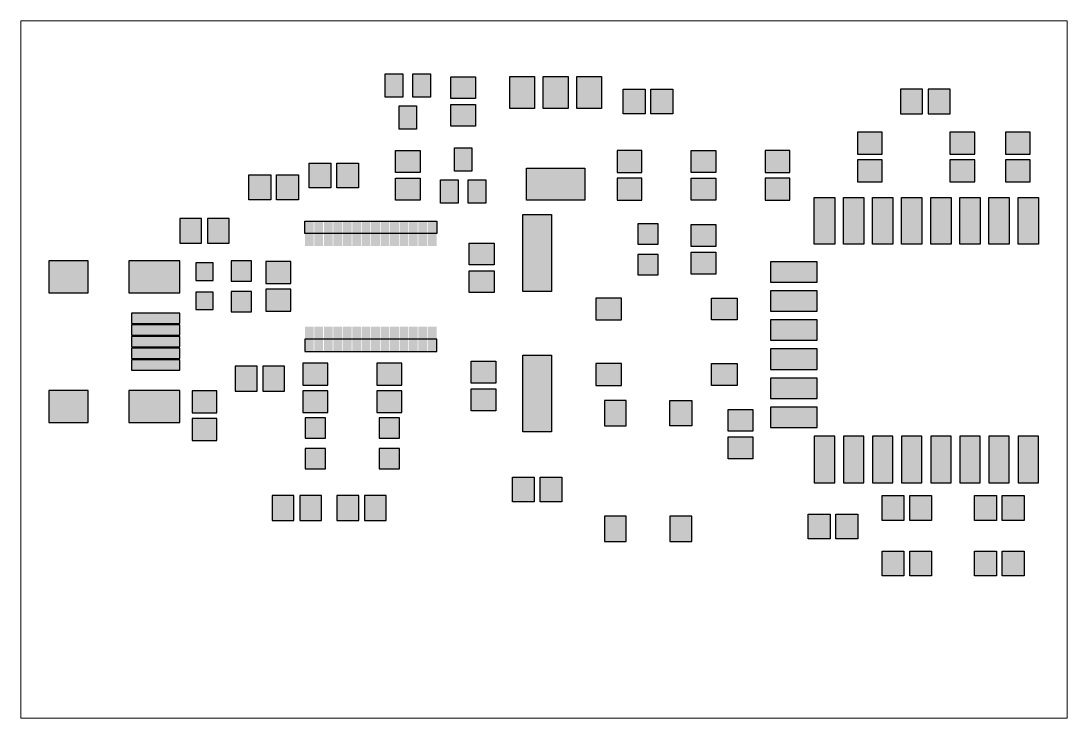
# Paper-space layout 'Sheet1' of a CAD drawing. Header units: inches. Extents: x 1.05 to 9.45, y 0.7 to 6.3.
# The model-space entities are those that its viewports show. They can reach past a viewport. Long polylines and large blocks are cut down to what shows.
import ezdxf

# ---------------------------------------------------------------- set-up
doc = ezdxf.new("R2010")
doc.units = ezdxf.units.IN
doc.header["$MEASUREMENT"] = 0
doc.layers.get('0').update_dxf_attribs({"linetype": 'CONTINUOUS'})

msp = doc.modelspace()

# ---------------------------------------------------------------- linework, layer by layer
at = {"color": 1, "linetype": 'ByBlock'}
for points in [[(23.8484, 42.2084), (23.8484, 43.8116), (25.0516, 43.8116), (25.0516, 42.2084)], [(25.7484, 42.2084), (25.7484, 43.8116), (26.9516, 43.8116), (26.9516, 42.2084)], [(28.3584, 42.1084), (28.3584, 43.6116), (30.0616, 43.6116), (30.0616, 42.1084)], [(32.4084, 41.4184), (32.4084, 43.6216), (34.1116, 43.6216), (34.1116, 41.4184)], [(34.7084, 41.4184), (34.7084, 43.6216), (36.4116, 43.6216), (36.4116, 41.4184)], [(37.0084, 41.4184), (37.0084, 43.6216), (38.7116, 43.6216), (38.7116, 41.4184)], [(40.2084, 41.0584), (40.2084, 42.7616), (41.7116, 42.7616), (41.7116, 41.0584)], [(42.1084, 41.0584), (42.1084, 42.7616), (43.6116, 42.7616), (43.6116, 41.0584)], [(59.2584, 42.7616), (59.2584, 41.0584), (60.7616, 41.0584), (60.7616, 42.7616)], [(61.1584, 42.7616), (61.1584, 41.0584), (62.6616, 41.0584), (62.6616, 42.7616)], [(28.3584, 40.2084), (28.3584, 41.7116), (30.0616, 41.7116), (30.0616, 40.2084)], [(24.7984, 40.0084), (24.7984, 41.6116), (26.0016, 41.6116), (26.0016, 40.0084)], [(56.2984, 39.8016), (56.2984, 38.2984), (58.0016, 38.2984), (58.0016, 39.8016)], [(62.6484, 39.8016), (62.6484, 38.2984), (64.3516, 38.2984), (64.3516, 39.8016)], [(66.4584, 39.8016), (66.4584, 38.2984), (68.1616, 38.2984), (68.1616, 39.8016)], [(24.5484, 37.0284), (24.5484, 38.5316), (26.2516, 38.5316), (26.2516, 37.0284)], [(28.6084, 37.1284), (28.6084, 38.7316), (29.8116, 38.7316), (29.8116, 37.1284)], [(39.7884, 38.5316), (39.7884, 37.0284), (41.4916, 37.0284), (41.4916, 38.5316)], [(44.8684, 37.0284), (44.8684, 38.5316), (46.5716, 38.5316), (46.5716, 37.0284)], [(49.9484, 38.5316), (49.9484, 37.0284), (51.6516, 37.0284), (51.6516, 38.5316)], [(18.6184, 35.9784), (18.6184, 37.6816), (20.1216, 37.6816), (20.1216, 35.9784)], [(20.5184, 35.9784), (20.5184, 37.6816), (22.0216, 37.6816), (22.0216, 35.9784)], [(56.2984, 37.9016), (56.2984, 36.3984), (58.0016, 36.3984), (58.0016, 37.9016)], [(62.6484, 37.9016), (62.6484, 36.3984), (64.3516, 36.3984), (64.3516, 37.9016)], [(66.4584, 37.9016), (66.4584, 36.3984), (68.1616, 36.3984), (68.1616, 37.9016)], [(14.4834, 35.1584), (14.4834, 36.8616), (15.9866, 36.8616), (15.9866, 35.1584)], [(16.3834, 35.1584), (16.3834, 36.8616), (17.8866, 36.8616), (17.8866, 35.1584)], [(33.5584, 35.1184), (33.5584, 37.3216), (37.5616, 37.3216), (37.5616, 35.1184)], [(24.5484, 35.1284), (24.5484, 36.6316), (26.2516, 36.6316), (26.2516, 35.1284)], [(27.6584, 34.9284), (27.6584, 36.5316), (28.8616, 36.5316), (28.8616, 34.9284)], [(29.5584, 34.9284), (29.5584, 36.5316), (30.7616, 36.5316), (30.7616, 34.9284)], [(39.7884, 36.6316), (39.7884, 35.1284), (41.4916, 35.1284), (41.4916, 36.6316)], [(44.8684, 35.1284), (44.8684, 36.6316), (46.5716, 36.6316), (46.5716, 35.1284)], [(49.9484, 36.6316), (49.9484, 35.1284), (51.6516, 35.1284), (51.6516, 36.6316)], [(54.7316, 35.3016), (54.7316, 32.0984), (53.3284, 32.0984), (53.3284, 35.3016)], [(56.7316, 35.3016), (56.7316, 32.0984), (55.3284, 32.0984), (55.3284, 35.3016)], [(58.7316, 35.3016), (58.7316, 32.0984), (57.3284, 32.0984), (57.3284, 35.3016)], [(60.7316, 35.3016), (60.7316, 32.0984), (59.3284, 32.0984), (59.3284, 35.3016)], [(62.7316, 35.3016), (62.7316, 32.0984), (61.3284, 32.0984), (61.3284, 35.3016)], [(64.7316, 35.3016), (64.7316, 32.0984), (63.3284, 32.0984), (63.3284, 35.3016)], [(66.7316, 35.3016), (66.7316, 32.0984), (65.3284, 32.0984), (65.3284, 35.3016)], [(68.7316, 35.3016), (68.7316, 32.0984), (67.3284, 32.0984), (67.3284, 35.3016)], [(9.7284, 33.8716), (9.7284, 32.1684), (11.2316, 32.1684), (11.2316, 33.8716)], [(11.6284, 33.8716), (11.6284, 32.1684), (13.1316, 32.1684), (13.1316, 33.8716)], [(33.2994, 28.8544), (33.2994, 34.1376), (35.2806, 34.1376), (35.2806, 28.8544)], [(18.3334, 32.835), (18.3334, 33.6866), (27.3866, 33.6866), (27.3866, 32.835)], [(41.2084, 33.5016), (41.2084, 32.0984), (42.6116, 32.0984), (42.6116, 33.5016)], [(44.8684, 31.9484), (44.8684, 33.4516), (46.5716, 33.4516), (46.5716, 31.9484)], [(29.6284, 30.6784), (29.6284, 32.1816), (31.3316, 32.1816), (31.3316, 30.6784)], [(0.7284, 30.9516), (0.7284, 28.7484), (3.4316, 28.7484), (3.4316, 30.9516)], [(6.2284, 30.9516), (6.2284, 28.7484), (9.7316, 28.7484), (9.7316, 30.9516)], [(13.2684, 30.9616), (13.2684, 29.5584), (14.6716, 29.5584), (14.6716, 30.9616)], [(15.6584, 30.9116), (15.6584, 29.4084), (17.3616, 29.4084), (17.3616, 30.9116)], [(41.2084, 31.4016), (41.2084, 29.9984), (42.6116, 29.9984), (42.6116, 31.4016)], [(44.8684, 30.0484), (44.8684, 31.5516), (46.5716, 31.5516), (46.5716, 30.0484)], [(10.8284, 30.8116), (10.8284, 29.6084), (12.0316, 29.6084), (12.0316, 30.8116)], [(29.6284, 28.7784), (29.6284, 30.2816), (31.3316, 30.2816), (31.3316, 28.7784)], [(50.3284, 30.9016), (50.3284, 29.4984), (53.5316, 29.4984), (53.5316, 30.9016)], [(10.8284, 28.8116), (10.8284, 27.6084), (12.0316, 27.6084), (12.0316, 28.8116)], [(13.2684, 28.8616), (13.2684, 27.4584), (14.6716, 27.4584), (14.6716, 28.8616)], [(15.6584, 29.0116), (15.6584, 27.5084), (17.3616, 27.5084), (17.3616, 29.0116)], [(50.3284, 28.9016), (50.3284, 27.4984), (53.5316, 27.4984), (53.5316, 28.9016)], [(38.3284, 28.4016), (38.3284, 26.8984), (40.0816, 26.8984), (40.0816, 28.4016)], [(46.2784, 26.8984), (46.2784, 28.4016), (48.0316, 28.4016), (48.0316, 26.8984)], [(6.4284, 27.3516), (6.4284, 26.6484), (9.7316, 26.6484), (9.7316, 27.3516)], [(50.3284, 26.9016), (50.3284, 25.4984), (53.5316, 25.4984), (53.5316, 26.9016)], [(6.4284, 26.5516), (6.4284, 25.8484), (9.7316, 25.8484), (9.7316, 26.5516)], [(6.4284, 25.7516), (6.4284, 25.0484), (9.7316, 25.0484), (9.7316, 25.7516)], [(18.3334, 25.585), (18.3334, 24.7334), (27.3866, 24.7334), (27.3866, 25.585)], [(6.4284, 24.9516), (6.4284, 24.2484), (9.7316, 24.2484), (9.7316, 24.9516)], [(33.2994, 19.2024), (33.2994, 24.4856), (35.2806, 24.4856), (35.2806, 19.2024)], [(50.3284, 24.9016), (50.3284, 23.4984), (53.5316, 23.4984), (53.5316, 24.9016)], [(6.4284, 24.1516), (6.4284, 23.4484), (9.7316, 23.4484), (9.7316, 24.1516)], [(18.1984, 23.9266), (18.1984, 22.4234), (19.9016, 22.4234), (19.9016, 23.9266)], [(23.2784, 23.9266), (23.2784, 22.4234), (24.9816, 22.4234), (24.9816, 23.9266)], [(29.7509, 22.5509), (29.7509, 24.0541), (31.4541, 24.0541), (31.4541, 22.5509)], [(38.3284, 23.9016), (38.3284, 22.3984), (40.0816, 22.3984), (40.0816, 23.9016)], [(46.2784, 22.3984), (46.2784, 23.9016), (48.0316, 23.9016), (48.0316, 22.3984)], [(13.5384, 23.7116), (13.5384, 22.0084), (15.0416, 22.0084), (15.0416, 23.7116)], [(15.4384, 23.7116), (15.4384, 22.0084), (16.9416, 22.0084), (16.9416, 23.7116)], [(50.3284, 22.9016), (50.3284, 21.4984), (53.5316, 21.4984), (53.5316, 22.9016)], [(0.7284, 22.0516), (0.7284, 19.8484), (3.4316, 19.8484), (3.4316, 22.0516)], [(6.2284, 22.0516), (6.2284, 19.8484), (9.7316, 19.8484), (9.7316, 22.0516)], [(10.5784, 22.0216), (10.5784, 20.5184), (12.2816, 20.5184), (12.2816, 22.0216)], [(18.1984, 22.0266), (18.1984, 20.5234), (19.9016, 20.5234), (19.9016, 22.0266)], [(23.2784, 22.0266), (23.2784, 20.5234), (24.9816, 20.5234), (24.9816, 22.0266)], [(29.7509, 20.6509), (29.7509, 22.1541), (31.4541, 22.1541), (31.4541, 20.6509)], [(38.9084, 21.3616), (38.9084, 19.6084), (40.4116, 19.6084), (40.4116, 21.3616)], [(43.4084, 19.6084), (43.4084, 21.3616), (44.9116, 21.3616), (44.9116, 19.6084)], [(50.3284, 20.9016), (50.3284, 19.4984), (53.5316, 19.4984), (53.5316, 20.9016)], [(18.3484, 20.1666), (18.3484, 18.7634), (19.7516, 18.7634), (19.7516, 20.1666)], [(23.4284, 20.1666), (23.4284, 18.7634), (24.8316, 18.7634), (24.8316, 20.1666)], [(47.4084, 19.2484), (47.4084, 20.7516), (49.1116, 20.7516), (49.1116, 19.2484)], [(10.5784, 20.1216), (10.5784, 18.6184), (12.2816, 18.6184), (12.2816, 20.1216)], [(47.4084, 17.3484), (47.4084, 18.8516), (49.1116, 18.8516), (49.1116, 17.3484)], [(53.3284, 18.9016), (53.3284, 15.6984), (54.7316, 15.6984), (54.7316, 18.9016)], [(55.3284, 18.9016), (55.3284, 15.6984), (56.7316, 15.6984), (56.7316, 18.9016)], [(57.3284, 18.9016), (57.3284, 15.6984), (58.7316, 15.6984), (58.7316, 18.9016)], [(59.3284, 18.9016), (59.3284, 15.6984), (60.7316, 15.6984), (60.7316, 18.9016)], [(61.3284, 18.9016), (61.3284, 15.6984), (62.7316, 15.6984), (62.7316, 18.9016)], [(63.3284, 18.9016), (63.3284, 15.6984), (64.7316, 15.6984), (64.7316, 18.9016)], [(65.3284, 18.9016), (65.3284, 15.6984), (66.7316, 15.6984), (66.7316, 18.9016)], [(67.3284, 18.9016), (67.3284, 15.6984), (68.7316, 15.6984), (68.7316, 18.9016)], [(18.3484, 18.0666), (18.3484, 16.6634), (19.7516, 16.6634), (19.7516, 18.0666)], [(23.4284, 18.0666), (23.4284, 16.6634), (24.8316, 16.6634), (24.8316, 18.0666)], [(32.5884, 14.3884), (32.5884, 16.0916), (34.0916, 16.0916), (34.0916, 14.3884)], [(34.4884, 14.3884), (34.4884, 16.0916), (35.9916, 16.0916), (35.9916, 14.3884)], [(16.0784, 14.8216), (16.0784, 13.1184), (17.5816, 13.1184), (17.5816, 14.8216)], [(17.9784, 14.8216), (17.9784, 13.1184), (19.4816, 13.1184), (19.4816, 14.8216)], [(20.5234, 14.8216), (20.5234, 13.1184), (22.0266, 13.1184), (22.0266, 14.8216)], [(22.4234, 14.8216), (22.4234, 13.1184), (23.9266, 13.1184), (23.9266, 14.8216)], [(59.4916, 14.8216), (59.4916, 13.1184), (57.9884, 13.1184), (57.9884, 14.8216)], [(61.3916, 14.8216), (61.3916, 13.1184), (59.8884, 13.1184), (59.8884, 14.8216)], [(65.8416, 14.8216), (65.8416, 13.1184), (64.3384, 13.1184), (64.3384, 14.8216)], [(67.7416, 14.8216), (67.7416, 13.1184), (66.2384, 13.1184), (66.2384, 14.8216)], [(38.9084, 13.4116), (38.9084, 11.6584), (40.4116, 11.6584), (40.4116, 13.4116)], [(43.4084, 13.4116), (43.4084, 11.6584), (44.9116, 11.6584), (44.9116, 13.4116)], [(54.4116, 13.5516), (54.4116, 11.8484), (52.9084, 11.8484), (52.9084, 13.5516)], [(56.3116, 13.5516), (56.3116, 11.8484), (54.8084, 11.8484), (54.8084, 13.5516)], [(59.4916, 11.0116), (59.4916, 9.3084), (57.9884, 9.3084), (57.9884, 11.0116)], [(61.3916, 11.0116), (61.3916, 9.3084), (59.8884, 9.3084), (59.8884, 11.0116)], [(65.8416, 11.0116), (65.8416, 9.3084), (64.3384, 9.3084), (64.3384, 11.0116)], [(67.7416, 11.0116), (67.7416, 9.3084), (66.2384, 9.3084), (66.2384, 11.0116)]]:
    msp.add_lwpolyline(points, close=True, dxfattribs=at)
for points in [[(25.0516, 43.8116), (23.8484, 43.8116), (25.0516, 42.2084), (23.8484, 42.2084)], [(26.9516, 43.8116), (25.7484, 43.8116), (26.9516, 42.2084), (25.7484, 42.2084)], [(30.0616, 42.1084), (30.0616, 43.6116), (28.3584, 42.1084), (28.3584, 43.6116)], [(34.1116, 43.6216), (32.4084, 43.6216), (34.1116, 41.4184), (32.4084, 41.4184)], [(36.4116, 43.6216), (34.7084, 43.6216), (36.4116, 41.4184), (34.7084, 41.4184)], [(38.7116, 43.6216), (37.0084, 43.6216), (38.7116, 41.4184), (37.0084, 41.4184)], [(41.7116, 42.7616), (40.2084, 42.7616), (41.7116, 41.0584), (40.2084, 41.0584)], [(43.6116, 42.7616), (42.1084, 42.7616), (43.6116, 41.0584), (42.1084, 41.0584)], [(60.7616, 42.7616), (59.2584, 42.7616), (60.7616, 41.0584), (59.2584, 41.0584)], [(62.6616, 42.7616), (61.1584, 42.7616), (62.6616, 41.0584), (61.1584, 41.0584)], [(30.0616, 40.2084), (30.0616, 41.7116), (28.3584, 40.2084), (28.3584, 41.7116)], [(26.0016, 41.6116), (24.7984, 41.6116), (26.0016, 40.0084), (24.7984, 40.0084)], [(56.2984, 39.8016), (56.2984, 38.2984), (58.0016, 39.8016), (58.0016, 38.2984)], [(62.6484, 39.8016), (62.6484, 38.2984), (64.3516, 39.8016), (64.3516, 38.2984)], [(66.4584, 39.8016), (66.4584, 38.2984), (68.1616, 39.8016), (68.1616, 38.2984)], [(24.5484, 38.5316), (24.5484, 37.0284), (26.2516, 38.5316), (26.2516, 37.0284)], [(28.6084, 37.1284), (29.8116, 37.1284), (28.6084, 38.7316), (29.8116, 38.7316)], [(41.4916, 37.0284), (41.4916, 38.5316), (39.7884, 37.0284), (39.7884, 38.5316)], [(46.5716, 37.0284), (46.5716, 38.5316), (44.8684, 37.0284), (44.8684, 38.5316)], [(51.6516, 37.0284), (51.6516, 38.5316), (49.9484, 37.0284), (49.9484, 38.5316)], [(20.1216, 37.6816), (18.6184, 37.6816), (20.1216, 35.9784), (18.6184, 35.9784)], [(22.0216, 37.6816), (20.5184, 37.6816), (22.0216, 35.9784), (20.5184, 35.9784)], [(56.2984, 37.9016), (56.2984, 36.3984), (58.0016, 37.9016), (58.0016, 36.3984)], [(62.6484, 37.9016), (62.6484, 36.3984), (64.3516, 37.9016), (64.3516, 36.3984)], [(66.4584, 37.9016), (66.4584, 36.3984), (68.1616, 37.9016), (68.1616, 36.3984)], [(14.4834, 35.1584), (15.9866, 35.1584), (14.4834, 36.8616), (15.9866, 36.8616)], [(16.3834, 35.1584), (17.8866, 35.1584), (16.3834, 36.8616), (17.8866, 36.8616)], [(37.5616, 37.3216), (33.5584, 37.3216), (37.5616, 35.1184), (33.5584, 35.1184)], [(24.5484, 36.6316), (24.5484, 35.1284), (26.2516, 36.6316), (26.2516, 35.1284)], [(27.6584, 34.9284), (28.8616, 34.9284), (27.6584, 36.5316), (28.8616, 36.5316)], [(29.5584, 34.9284), (30.7616, 34.9284), (29.5584, 36.5316), (30.7616, 36.5316)], [(41.4916, 35.1284), (41.4916, 36.6316), (39.7884, 35.1284), (39.7884, 36.6316)], [(46.5716, 35.1284), (46.5716, 36.6316), (44.8684, 35.1284), (44.8684, 36.6316)], [(51.6516, 35.1284), (51.6516, 36.6316), (49.9484, 35.1284), (49.9484, 36.6316)], [(53.3284, 35.3016), (53.3284, 32.0984), (54.7316, 35.3016), (54.7316, 32.0984)], [(55.3284, 35.3016), (55.3284, 32.0984), (56.7316, 35.3016), (56.7316, 32.0984)], [(57.3284, 35.3016), (57.3284, 32.0984), (58.7316, 35.3016), (58.7316, 32.0984)], [(59.3284, 35.3016), (59.3284, 32.0984), (60.7316, 35.3016), (60.7316, 32.0984)], [(61.3284, 35.3016), (61.3284, 32.0984), (62.7316, 35.3016), (62.7316, 32.0984)], [(63.3284, 35.3016), (63.3284, 32.0984), (64.7316, 35.3016), (64.7316, 32.0984)], [(65.3284, 35.3016), (65.3284, 32.0984), (66.7316, 35.3016), (66.7316, 32.0984)], [(67.3284, 35.3016), (67.3284, 32.0984), (68.7316, 35.3016), (68.7316, 32.0984)], [(9.7284, 32.1684), (11.2316, 32.1684), (9.7284, 33.8716), (11.2316, 33.8716)], [(11.6284, 32.1684), (13.1316, 32.1684), (11.6284, 33.8716), (13.1316, 33.8716)], [(35.2806, 28.8544), (35.2806, 34.1376), (33.2994, 28.8544), (33.2994, 34.1376)], [(18.9366, 33.6866), (18.3334, 33.6866), (18.9366, 31.9834), (18.3334, 31.9834)], [(19.5866, 33.6866), (18.9834, 33.6866), (19.5866, 31.9834), (18.9834, 31.9834)], [(20.2366, 33.6866), (19.6334, 33.6866), (20.2366, 31.9834), (19.6334, 31.9834)], [(20.8866, 33.6866), (20.2834, 33.6866), (20.8866, 31.9834), (20.2834, 31.9834)], [(21.5366, 33.6866), (20.9334, 33.6866), (21.5366, 31.9834), (20.9334, 31.9834)], [(22.1866, 33.6866), (21.5834, 33.6866), (22.1866, 31.9834), (21.5834, 31.9834)], [(22.8366, 33.6866), (22.2334, 33.6866), (22.8366, 31.9834), (22.2334, 31.9834)], [(23.4866, 33.6866), (22.8834, 33.6866), (23.4866, 31.9834), (22.8834, 31.9834)], [(24.1366, 33.6866), (23.5334, 33.6866), (24.1366, 31.9834), (23.5334, 31.9834)], [(24.7866, 33.6866), (24.1834, 33.6866), (24.7866, 31.9834), (24.1834, 31.9834)], [(25.4366, 33.6866), (24.8334, 33.6866), (25.4366, 31.9834), (24.8334, 31.9834)], [(26.0866, 33.6866), (25.4834, 33.6866), (26.0866, 31.9834), (25.4834, 31.9834)], [(26.7366, 33.6866), (26.1334, 33.6866), (26.7366, 31.9834), (26.1334, 31.9834)], [(27.3866, 33.6866), (26.7834, 33.6866), (27.3866, 31.9834), (26.7834, 31.9834)], [(42.6116, 33.5016), (41.2084, 33.5016), (42.6116, 32.0984), (41.2084, 32.0984)], [(46.5716, 31.9484), (46.5716, 33.4516), (44.8684, 31.9484), (44.8684, 33.4516)], [(29.6284, 32.1816), (29.6284, 30.6784), (31.3316, 32.1816), (31.3316, 30.6784)], [(0.7284, 28.7484), (3.4316, 28.7484), (0.7284, 30.9516), (3.4316, 30.9516)], [(6.2284, 28.7484), (9.7316, 28.7484), (6.2284, 30.9516), (9.7316, 30.9516)], [(14.6716, 30.9616), (13.2684, 30.9616), (14.6716, 29.5584), (13.2684, 29.5584)], [(15.6584, 30.9116), (15.6584, 29.4084), (17.3616, 30.9116), (17.3616, 29.4084)], [(42.6116, 31.4016), (41.2084, 31.4016), (42.6116, 29.9984), (41.2084, 29.9984)], [(46.5716, 30.0484), (46.5716, 31.5516), (44.8684, 30.0484), (44.8684, 31.5516)], [(12.0316, 29.6084), (12.0316, 30.8116), (10.8284, 29.6084), (10.8284, 30.8116)], [(29.6284, 30.2816), (29.6284, 28.7784), (31.3316, 30.2816), (31.3316, 28.7784)], [(50.3284, 29.4984), (53.5316, 29.4984), (50.3284, 30.9016), (53.5316, 30.9016)], [(12.0316, 27.6084), (12.0316, 28.8116), (10.8284, 27.6084), (10.8284, 28.8116)], [(14.6716, 28.8616), (13.2684, 28.8616), (14.6716, 27.4584), (13.2684, 27.4584)], [(15.6584, 29.0116), (15.6584, 27.5084), (17.3616, 29.0116), (17.3616, 27.5084)], [(50.3284, 27.4984), (53.5316, 27.4984), (50.3284, 28.9016), (53.5316, 28.9016)], [(40.0816, 28.4016), (38.3284, 28.4016), (40.0816, 26.8984), (38.3284, 26.8984)], [(48.0316, 28.4016), (46.2784, 28.4016), (48.0316, 26.8984), (46.2784, 26.8984)], [(6.4284, 26.6484), (9.7316, 26.6484), (6.4284, 27.3516), (9.7316, 27.3516)], [(50.3284, 25.4984), (53.5316, 25.4984), (50.3284, 26.9016), (53.5316, 26.9016)], [(6.4284, 25.8484), (9.7316, 25.8484), (6.4284, 26.5516), (9.7316, 26.5516)], [(18.9366, 26.4366), (18.3334, 26.4366), (18.9366, 24.7334), (18.3334, 24.7334)], [(19.5866, 26.4366), (18.9834, 26.4366), (19.5866, 24.7334), (18.9834, 24.7334)], [(20.2366, 26.4366), (19.6334, 26.4366), (20.2366, 24.7334), (19.6334, 24.7334)], [(20.8866, 26.4366), (20.2834, 26.4366), (20.8866, 24.7334), (20.2834, 24.7334)], [(21.5366, 26.4366), (20.9334, 26.4366), (21.5366, 24.7334), (20.9334, 24.7334)], [(22.1866, 26.4366), (21.5834, 26.4366), (22.1866, 24.7334), (21.5834, 24.7334)], [(22.8366, 26.4366), (22.2334, 26.4366), (22.8366, 24.7334), (22.2334, 24.7334)], [(23.4866, 26.4366), (22.8834, 26.4366), (23.4866, 24.7334), (22.8834, 24.7334)], [(24.1366, 26.4366), (23.5334, 26.4366), (24.1366, 24.7334), (23.5334, 24.7334)], [(24.7866, 26.4366), (24.1834, 26.4366), (24.7866, 24.7334), (24.1834, 24.7334)], [(25.4366, 26.4366), (24.8334, 26.4366), (25.4366, 24.7334), (24.8334, 24.7334)], [(26.0866, 26.4366), (25.4834, 26.4366), (26.0866, 24.7334), (25.4834, 24.7334)], [(26.7366, 26.4366), (26.1334, 26.4366), (26.7366, 24.7334), (26.1334, 24.7334)], [(27.3866, 26.4366), (26.7834, 26.4366), (27.3866, 24.7334), (26.7834, 24.7334)], [(6.4284, 25.0484), (9.7316, 25.0484), (6.4284, 25.7516), (9.7316, 25.7516)], [(6.4284, 24.2484), (9.7316, 24.2484), (6.4284, 24.9516), (9.7316, 24.9516)], [(35.2806, 19.2024), (35.2806, 24.4856), (33.2994, 19.2024), (33.2994, 24.4856)], [(50.3284, 23.4984), (53.5316, 23.4984), (50.3284, 24.9016), (53.5316, 24.9016)], [(6.4284, 23.4484), (9.7316, 23.4484), (6.4284, 24.1516), (9.7316, 24.1516)], [(19.9016, 22.4234), (19.9016, 23.9266), (18.1984, 22.4234), (18.1984, 23.9266)], [(24.9816, 22.4234), (24.9816, 23.9266), (23.2784, 22.4234), (23.2784, 23.9266)], [(31.4541, 22.5509), (31.4541, 24.0541), (29.7509, 22.5509), (29.7509, 24.0541)], [(40.0816, 23.9016), (38.3284, 23.9016), (40.0816, 22.3984), (38.3284, 22.3984)], [(48.0316, 23.9016), (46.2784, 23.9016), (48.0316, 22.3984), (46.2784, 22.3984)], [(15.0416, 23.7116), (13.5384, 23.7116), (15.0416, 22.0084), (13.5384, 22.0084)], [(16.9416, 23.7116), (15.4384, 23.7116), (16.9416, 22.0084), (15.4384, 22.0084)], [(50.3284, 21.4984), (53.5316, 21.4984), (50.3284, 22.9016), (53.5316, 22.9016)], [(0.7284, 19.8484), (3.4316, 19.8484), (0.7284, 22.0516), (3.4316, 22.0516)], [(6.2284, 19.8484), (9.7316, 19.8484), (6.2284, 22.0516), (9.7316, 22.0516)], [(10.5784, 22.0216), (10.5784, 20.5184), (12.2816, 22.0216), (12.2816, 20.5184)], [(19.9016, 20.5234), (19.9016, 22.0266), (18.1984, 20.5234), (18.1984, 22.0266)], [(24.9816, 20.5234), (24.9816, 22.0266), (23.2784, 20.5234), (23.2784, 22.0266)], [(31.4541, 20.6509), (31.4541, 22.1541), (29.7509, 20.6509), (29.7509, 22.1541)], [(38.9084, 21.3616), (38.9084, 19.6084), (40.4116, 21.3616), (40.4116, 19.6084)], [(43.4084, 21.3616), (43.4084, 19.6084), (44.9116, 21.3616), (44.9116, 19.6084)], [(50.3284, 19.4984), (53.5316, 19.4984), (50.3284, 20.9016), (53.5316, 20.9016)], [(18.3484, 18.7634), (19.7516, 18.7634), (18.3484, 20.1666), (19.7516, 20.1666)], [(23.4284, 18.7634), (24.8316, 18.7634), (23.4284, 20.1666), (24.8316, 20.1666)], [(47.4084, 20.7516), (47.4084, 19.2484), (49.1116, 20.7516), (49.1116, 19.2484)], [(10.5784, 20.1216), (10.5784, 18.6184), (12.2816, 20.1216), (12.2816, 18.6184)], [(47.4084, 18.8516), (47.4084, 17.3484), (49.1116, 18.8516), (49.1116, 17.3484)], [(53.3284, 18.9016), (53.3284, 15.6984), (54.7316, 18.9016), (54.7316, 15.6984)], [(55.3284, 18.9016), (55.3284, 15.6984), (56.7316, 18.9016), (56.7316, 15.6984)], [(57.3284, 18.9016), (57.3284, 15.6984), (58.7316, 18.9016), (58.7316, 15.6984)], [(59.3284, 18.9016), (59.3284, 15.6984), (60.7316, 18.9016), (60.7316, 15.6984)], [(61.3284, 18.9016), (61.3284, 15.6984), (62.7316, 18.9016), (62.7316, 15.6984)], [(63.3284, 18.9016), (63.3284, 15.6984), (64.7316, 18.9016), (64.7316, 15.6984)], [(65.3284, 18.9016), (65.3284, 15.6984), (66.7316, 18.9016), (66.7316, 15.6984)], [(67.3284, 18.9016), (67.3284, 15.6984), (68.7316, 18.9016), (68.7316, 15.6984)], [(18.3484, 16.6634), (19.7516, 16.6634), (18.3484, 18.0666), (19.7516, 18.0666)], [(23.4284, 16.6634), (24.8316, 16.6634), (23.4284, 18.0666), (24.8316, 18.0666)], [(34.0916, 16.0916), (32.5884, 16.0916), (34.0916, 14.3884), (32.5884, 14.3884)], [(35.9916, 16.0916), (34.4884, 16.0916), (35.9916, 14.3884), (34.4884, 14.3884)], [(17.5816, 14.8216), (16.0784, 14.8216), (17.5816, 13.1184), (16.0784, 13.1184)], [(19.4816, 14.8216), (17.9784, 14.8216), (19.4816, 13.1184), (17.9784, 13.1184)], [(22.0266, 14.8216), (20.5234, 14.8216), (22.0266, 13.1184), (20.5234, 13.1184)], [(23.9266, 14.8216), (22.4234, 14.8216), (23.9266, 13.1184), (22.4234, 13.1184)], [(57.9884, 13.1184), (59.4916, 13.1184), (57.9884, 14.8216), (59.4916, 14.8216)], [(59.8884, 13.1184), (61.3916, 13.1184), (59.8884, 14.8216), (61.3916, 14.8216)], [(64.3384, 13.1184), (65.8416, 13.1184), (64.3384, 14.8216), (65.8416, 14.8216)], [(66.2384, 13.1184), (67.7416, 13.1184), (66.2384, 14.8216), (67.7416, 14.8216)], [(38.9084, 13.4116), (38.9084, 11.6584), (40.4116, 13.4116), (40.4116, 11.6584)], [(43.4084, 13.4116), (43.4084, 11.6584), (44.9116, 13.4116), (44.9116, 11.6584)], [(54.4116, 13.5516), (52.9084, 13.5516), (54.4116, 11.8484), (52.9084, 11.8484)], [(56.3116, 13.5516), (54.8084, 13.5516), (56.3116, 11.8484), (54.8084, 11.8484)], [(57.9884, 9.3084), (59.4916, 9.3084), (57.9884, 11.0116), (59.4916, 11.0116)], [(59.8884, 9.3084), (61.3916, 9.3084), (59.8884, 11.0116), (61.3916, 11.0116)], [(64.3384, 9.3084), (65.8416, 9.3084), (64.3384, 11.0116), (65.8416, 11.0116)], [(66.2384, 9.3084), (67.7416, 9.3084), (66.2384, 11.0116), (67.7416, 11.0116)]]:
    msp.add_solid(points)

psp = doc.layouts.new('Sheet1')

# ---------------------------------------------------------------- viewports
at = {"layer": '0'}
psp.add_viewport(center=(5.25, 3.5), size=(8.4, 5.6), view_center_point=(34.76, 23.49), view_height=47.9196, dxfattribs=at)

doc.saveas('drawing.dxf')
